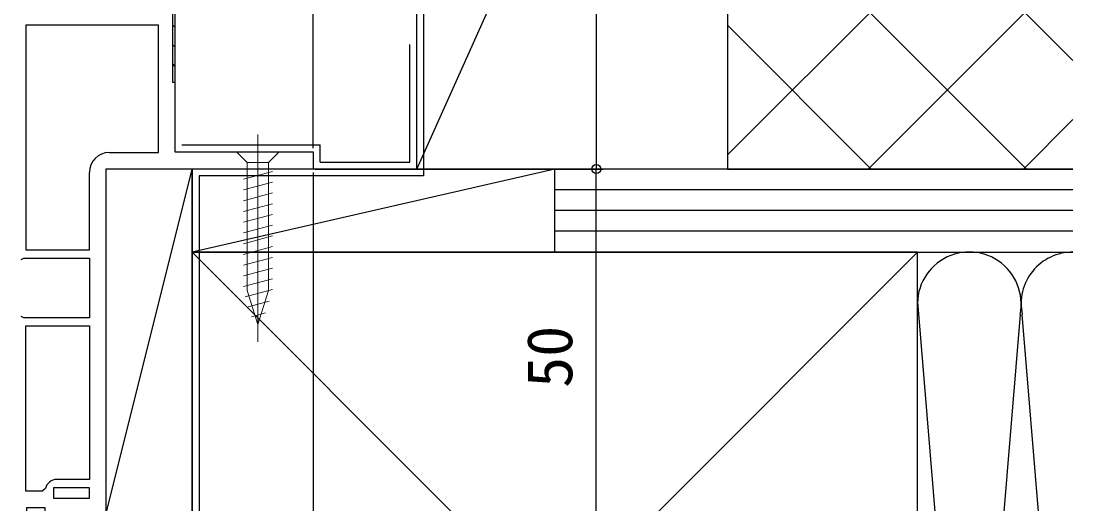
# Model space of a CAD drawing. Units: millimetres, scale not verified. Extents: x -525 to 525, y -783 to 779.
# Drawn here: x 102.9 to 255.2, y -592.7 to -522.9 of the extents above; entities that cross this region are included whole.
import ezdxf
from ezdxf.enums import TextEntityAlignment as Align

# ---------------------------------------------------------------- set-up
doc = ezdxf.new("R2010")
doc.units = ezdxf.units.MM
doc.header["$LTSCALE"] = 4
for name, color, linetype in [('0-2_YKK_11', 7, 'Continuous'), ('0-7_YKK_D', 6, 'Continuous'), ('0-9_YSS_K', 3, 'Continuous'), ('0-A_YSS_KE', 3, 'Continuous')]:
    doc.layers.add(name, color=color, linetype=linetype)
doc.layers.add('0-5_YKK_13', color=4, linetype='Continuous', lineweight=18)
doc.styles.add('ＭＳ ゴシック', font='')
doc.styles.get('ＭＳ ゴシック').set_extended_font_data('MS Gothic')

msp = doc.modelspace()

# ---------------------------------------------------------------- linework, layer by layer
at = {"layer": '0-2_YKK_11'}
for p, q in [((124.926, -523.459), (125.226, -523.759)), ((124.926, -526.288), (125.226, -526.588)), ((124.926, -529.116), (125.226, -529.416))]:
    msp.add_line(p, q, dxfattribs=at)
for points in [[(125.226, -464.274), (125.226, -541.774), (145.226, -541.774), (145.226, -544.274), (115.226, -544.274), (115.226, -594.274), (111.151, -594.274), (110.761, -594.086), (110.292, -594.086), (109.902, -594.274), (106.426, -594.274), (106.426, -593.274), (103.726, -593.274), (103.726, -594.274), (87.226, -594.274), (87.226, -607.182), (87.476, -607.478), (87.726, -607.774), (87.726, -609.274), (85.226, -609.274), (85.226, -594.274), (76.226, -594.274), (76.226, -589.474)], [(77.426, -464.274), (125.226, -464.274), (125.226, -531.774), (124.926, -531.774), (124.926, -464.574), (77.426, -464.574)], [(103.626, -523.474), (103.626, -555.974), (112.826, -555.974), (112.826, -544.774)], [(115.726, -541.874), (122.826, -541.874), (122.826, -523.474), (103.626, -523.474)], [(102.938, -557.35), (103.319, -557.174), (112.826, -557.174), (112.826, -565.774)], [(112.826, -565.774), (103.319, -565.774), (102.938, -565.597)], [(103.626, -590.874), (103.626, -566.974), (112.826, -566.974), (112.826, -589.174), (108.126, -589.174)], [(106.471, -590.487), (105.984, -590.874), (103.626, -590.874)]]:
    msp.add_lwpolyline(points, dxfattribs=at)
msp.add_lwpolyline([(107.626, -591.874), (112.826, -591.874), (112.826, -590.374), (107.626, -590.374)], close=True, dxfattribs=at)
for centre, radius, start, end in [((115.726, -544.774), 2.9, 90.00001, 179.99999), ((108.126, -590.874), 1.7, 90, 166.86343)]:
    msp.add_arc(centre, radius, start, end, dxfattribs=at)
at = {"layer": '0-5_YKK_13'}
for p, q in [((137.226, -539.274), (137.226, -569.274)), ((140.326, -541.774), (138.776, -543.324)), ((135.676, -543.324), (135.676, -561.858)), ((138.776, -543.324), (138.776, -561.858)), ((139.326, -544.625), (135.126, -545.75)), ((139.326, -546.178), (135.126, -547.303)), ((139.326, -547.731), (135.126, -548.856)), ((139.326, -549.284), (135.126, -550.409)), ((139.326, -550.837), (135.126, -551.962)), ((139.326, -552.389), (135.126, -553.515)), ((139.326, -553.942), (135.126, -555.068)), ((139.326, -555.495), (135.126, -556.621)), ((139.326, -557.048), (135.126, -558.174)), ((139.326, -558.601), (135.126, -559.726)), ((139.326, -560.154), (135.126, -561.279)), ((139.326, -561.707), (135.385, -562.763)), ((137.226, -566.774), (135.676, -561.858)), ((137.226, -566.774), (135.676, -561.858)), ((137.226, -566.774), (138.776, -561.858)), ((138.873, -563.381), (135.837, -564.195)), ((138.338, -565.078), (136.288, -565.627))]:
    msp.add_line(p, q, dxfattribs=at)
msp.add_lwpolyline([(140.326, -541.774), (134.126, -541.774), (135.676, -543.324), (138.776, -543.324)], dxfattribs=at)
at = {"layer": '0-7_YKK_D'}
for p, q in [((145.226, -541.274), (145.226, -437.524)), ((186.226, -464.274), (186.226, -544.274)), ((145.226, -544.774), (145.226, -758.274)), ((145.516, -544.274), (187.226, -544.274)), ((145.516, -544.274), (187.226, -544.274)), ((186.226, -594.274), (186.226, -544.274))]:
    msp.add_line(p, q, dxfattribs=at)
msp.add_circle((186.226, -544.274), 0.637, dxfattribs=at)
msp.add_circle((186.226, -544.274), 0.637, dxfattribs=at)
at = {"layer": '0-9_YSS_K'}
for p, q in [((160.226, -544.274), (205.226, -444.274)), ((205.227, -478.563), (255.232, -528.568)), ((205.227, -542.197), (255.232, -492.191)), ((205.227, -501.014), (248.487, -544.274)), ((225.601, -544.274), (255.232, -514.642)), ((205.227, -523.464), (226.037, -544.274)), ((248.051, -544.274), (255.232, -537.093)), ((115.226, -594.274), (127.726, -544.273)), ((180.226, -544.273), (127.726, -556.273)), ((180.226, -556.273), (180.226, -544.273)), ((255.232, -544.273), (180.226, -544.273)), ((255.232, -547.273), (180.226, -547.273)), ((255.232, -550.273), (180.226, -550.273)), ((255.232, -553.273), (180.226, -553.273)), ((127.726, -661.273), (232.726, -556.273)), ((127.726, -556.273), (232.726, -661.273)), ((180.226, -556.273), (255.233, -556.273)), ((232.726, -556.273), (255.233, -556.273)), ((232.733, -563.467), (240.068, -652.241)), ((247.568, -565.304), (240.226, -654.154)), ((255.226, -654.154), (247.885, -565.305))]:
    msp.add_line(p, q, dxfattribs=at)
for points in [[(127.726, -594.274), (127.726, -544.273), (115.226, -544.273), (115.226, -594.274)], [(180.226, -556.273), (180.226, -544.273), (127.726, -544.273), (127.726, -556.273)]]:
    msp.add_lwpolyline(points, close=True, dxfattribs=at)
for centre, start in [((240.226, -563.773), 348.21668), ((255.226, -563.773), 89.95067)]:
    msp.add_arc(centre, 7.5, start, 191.78379, dxfattribs=at)
at = {"layer": '0-A_YSS_KE'}
for p, q in [((161.226, -445.274), (161.226, -545.274)), ((159.227, -543.274), (159.227, -526.274)), ((126.227, -540.774), (146.227, -540.774)), ((146.227, -543.274), (146.227, -540.774)), ((146.227, -543.274), (159.227, -543.274)), ((232.726, -570.237), (232.726, -556.273)), ((232.726, -661.273), (232.726, -563.773))]:
    msp.add_line(p, q, dxfattribs=at)
msp.add_lwpolyline([(160.226, -444.274), (205.226, -444.274), (205.226, -544.274), (160.226, -544.274)], close=True, dxfattribs=at)
for points in [[(205.226, -444.274), (205.226, -544.274), (255.232, -544.274)], [(161.226, -545.274), (128.726, -545.274), (128.726, -594.274)], [(232.726, -556.273), (127.726, -556.273), (127.726, -661.273), (232.726, -661.273)]]:
    msp.add_lwpolyline(points, dxfattribs=at)

# ---------------------------------------------------------------- texts
at = {"layer": '0-7_YKK_D', "style": 'ＭＳ ゴシック'}
msp.add_text('50', height=6.598, rotation=90, dxfattribs=at).set_placement((184.726, -575.922), align=Align.BOTTOM_LEFT)

doc.saveas('drawing.dxf')
